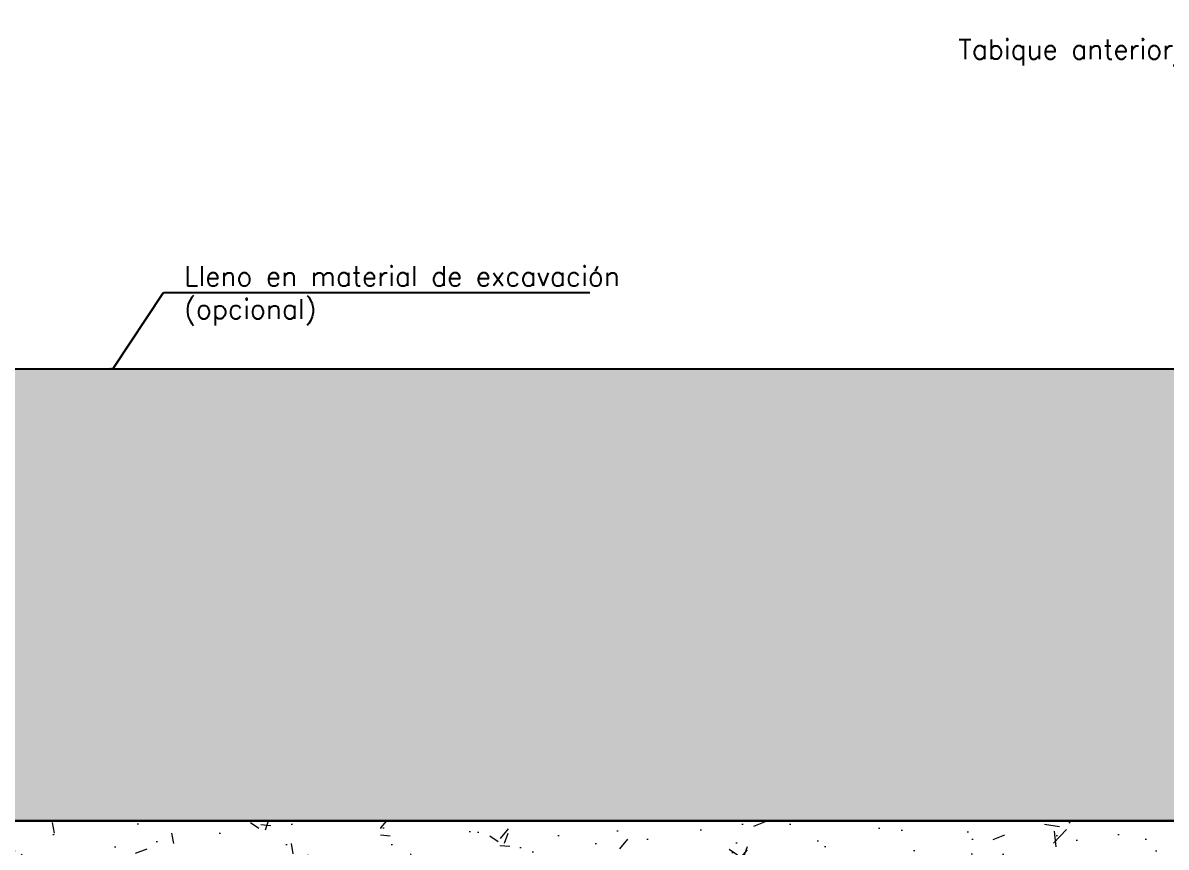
# Model space of a CAD drawing. Header units: metres. Extents: x 1080427 to 1081241, y 976768 to 977191.
# Drawn here: x 1080727.33 to 1080736.05, y 977065.15 to 977071.44 of the extents above; entities that cross this region are included whole.
import ezdxf
from ezdxf import colors
from ezdxf.entities.mleader import LeaderData, LeaderLine
from ezdxf.math import Vec2, Vec3

# ---------------------------------------------------------------- set-up
doc = ezdxf.new("R2010")
doc.units = ezdxf.units.M
doc.header["$LTSCALE"] = 25.4
doc.layers.add('CONTRAPESO', color=3, linetype='Continuous')
doc.layers.add('SOLIDOS', color=9, linetype='Continuous')
doc.layers.add('COTACIM', color=20, linetype='Continuous', lineweight=5)
doc.layers.add('SOLIDOREFCONT', color=254, linetype='Continuous', lineweight=5)
doc.styles.add('romans', font='romans.shx')

msp = doc.modelspace()

# ---------------------------------------------------------------- hatches: boundary and pattern name
at = {"layer": 'SOLIDOREFCONT', "true_color": 0x5b5b5b, "transparency": 33554546}
h = msp.add_hatch(dxfattribs=at)
h.set_pattern_fill('AR-CONC', color=251, scale=0.005)
h.set_pattern_definition([(49.99999999999999, (0, 0), (0.91092334498002, -0.07969542769451543), [0.09525, -1.04775]), (355, (0, 0), (-0.1762171071248467, 0.9552842261951757), [0.0762, -0.83820292085]), (100.4514447, (0.075910035, -0.0066412675), (0.7347062354517664, 0.8755887595609755), [0.080950044, -0.8904512229999999]), (46.18420000000002, (0, 0.254), (1.35539520446065, -0.2102116396636357), [0.142875, -1.571625]), (96.63555760999996, (0.1129495, 0.2364825), (1.187020670257515, 1.237130622988608), [0.1214251157, -1.3356780408]), (351.1841511700001, (0, 0.254), (1.187020670324885, 1.237130622927663), [0.11429983535, -1.2572986596]), (21, (0.127, 0.1905), (0.7580719563456624, -0.5113259909354381), [0.09525, -1.04775]), (326.0000000000001, (0.127, 0.1905), (0.3090101417382354, 0.9209398306115963), [0.0762, -0.8382]), (71.45144499999999, (0.190172663, 0.1478895005), (1.067082096393581, 0.4096138444295262), [0.08095004400000001, -0.8904496879999999]), (37.50000000000001, (0, 0), (0.01544301625295908, 0.4227751943657655), [0, -0.82804, 0, -0.8509000000000001, 0, -0.8413750000000001]), (7.499999999999999, (0, 0), (0.3340983125515287, 0.5009028740905975), [0, -0.48514, 0, -0.80899, 0, -0.320675]), (327.5, (-0.28321, 0), (0.677952975834357, -0.02864371996336722), [0, -0.3175, 0, -0.9906, 0, -1.31445]), (317.5, (-0.41021, 0), (0.7406459069300902, 0.1271324551666652), [0, -0.41275, 0, -0.65786, 0, -0.93345])])
h.paths.add_polyline_path([(1080726.797089704, 977073.9603397719), (1080727.723836705, 977074.7922842709), (1080727.723836705, 977074.9159878214), (1080720.072116042, 977074.940339614), (1080720.072174823, 977062.760339772), (1080737.07198815, 977062.760339772), (1080737.07193899, 977074.8862372518), (1080736.190889932, 977074.8890412125), (1080735.426508191, 977074.2028526588), (1080735.426508191, 977073.960339772), (1080736.572174823, 977073.9603397719), (1080736.572174823, 977065.355339772), (1080720.572174823, 977065.355339772), (1080720.572174823, 977073.9603397719)])
h.paths.add_polyline_path([(1080728.795187915, 977073.9603397719), (1080729.715341716, 977074.7846582847), (1080729.715341668, 977074.909649807), (1080728.219146031, 977074.914411487), (1080727.476898483, 977074.2481626279), (1080727.476899405, 977073.9603398041)], flags=17)
h.paths.add_polyline_path([(1080730.797088415, 977073.9603386156), (1080731.715134664, 977074.7844724137), (1080731.715134604, 977074.903285416), (1080730.212037571, 977074.9080690598), (1080729.466691431, 977074.2395256527), (1080729.46676148, 977073.9603399077)], flags=17)
h.paths.add_polyline_path([(1080732.205020686, 977074.9017263412), (1080731.464432903, 977074.2368978255), (1080731.464432903, 977073.9603407821), (1080732.797089704, 977073.9603397719), (1080733.712876136, 977074.7824449242), (1080733.712674228, 977074.8969281961)], flags=17)
h.paths.add_polyline_path([(1080734.796998386, 977073.9603394165), (1080735.714061328, 977074.7835088754), (1080735.714061328, 977074.8905587315), (1080734.197955334, 977074.8953837767), (1080733.465618095, 977074.2379617767), (1080733.465618095, 977073.9603397719)], flags=17)
h.paths.add_polyline_path([(1080720.422174823, 977068.8005686639), (1080720.422174823, 977068.7996674617)], flags=16)
h.paths.add_polyline_path([(1080737.071899093, 977068.8109579537), (1080737.071899093, 977068.8109818143), (1080737.071899093, 977068.8109579537), (1080737.071899092, 977068.8109340931)], flags=16)
at = {"layer": 'SOLIDOS'}
h = msp.add_hatch(dxfattribs=at)
h.set_pattern_fill('SWAMP', color=252, scale=0.005)
h.set_pattern_definition([(0, (0, 0), (0.0635, 0.109985226181), [0.015875, -0.111125]), (90, (0.0079375, 0), (-0.06349999999999999, 0.109985226181), [0.0079375, -0.212032952362]), (90, (0.009921875, 0), (-0.06349999999999999, 0.109985226181), [0.006350000000000001, -0.213620452362]), (90, (0.005953125, 0), (-0.06349999999999999, 0.109985226181), [0.006350000000000001, -0.213620452362]), (59.99999999999999, (0.01190625, 0), (-0.06349999991372332, 0.1099852262308119), [0.00508, -0.12192]), (120, (0.00396875, 0), (-0.1269999999137233, 4.981188794772607e-11), [0.005079999999999999, -0.12192])])
h.paths.add_polyline_path([(1080736.569719378, 977068.8008078557), (1080720.572174823, 977068.8006703208), (1080720.572174823, 977065.355339772), (1080736.572174823, 977065.355339772)])

# ---------------------------------------------------------------- linework, layer by layer
at = {"layer": 'CONTRAPESO'}
for points in [[(1080736.572174823, 977065.355339772), (1080736.572174823, 977065.355339772), (1080736.572174823, 977073.890339772), (1080735.426261808, 977073.8946355187), (1080735.426508191, 977074.2028526588), (1080736.190889932, 977074.8890412125), (1080737.072174647, 977074.8862365019), (1080737.071775588, 977065.6515318939), (1080737.071775588, 977065.6515318939), (1080737.071800728, 977065.3553502434), (1080737.07198815, 977062.355339772), (1080720.072174823, 977062.355339772), (1080720.072116042, 977074.940339614), (1080727.723836705, 977074.9159878214), (1080727.723836705, 977074.7922842709), (1080726.771270254, 977073.9349372485), (1080720.572174823, 977073.9503397719), (1080720.572174823, 977065.355339772)], [(1080720.57213778, 977068.8005333612), (1080736.571738208, 977068.800808142), (1080736.572174823, 977065.355339772), (1080720.572211866, 977065.3553397721)]]:
    msp.add_lwpolyline(points, close=True, dxfattribs=at)

# ---------------------------------------------------------------- leaders
at = {"layer": 'COTACIM'}
ml = msp.add_multileader_mtext('Standard', dxfattribs=at)
ml.set_content('Tabique anterior', color=3, style='romans')
ml.set_leader_properties(color=256)
ml.build(insert=Vec2(0, 0))
ml.multileader.update_dxf_attribs({"text_left_attachment_type": 6, "text_right_attachment_type": 6, "dogleg_length": 0.1560199508385566, "arrow_head_size": 0.15})
ctx = ml.context
ctx.base_point, ctx.char_height, ctx.arrow_head_size, ctx.landing_gap_size, ctx.plane_origin = Vec3(1080734.261003215, 977071.1126999295), 0.15, 0.15, 0, Vec3(1080741.319609765, 977069.6367147465)
ctx.left_attachment, ctx.right_attachment, ctx.text_align_type = 6, 6, 2
notes = []
notes.append((ctx, [(1, (1, 1, 0), (1080736.259880308, 977071.1126999295), (-1, 0), 0.1560199508385566, [(0, [(1080736.822034176, 977070.4114585686)], 0, [])])]))
ctx.mtext.insert, ctx.mtext.width, ctx.mtext.alignment, ctx.mtext.flow_direction = Vec3(1080736.103860358, 977071.3126999295), 4.216741702286527, 3, 5
ml = msp.add_multileader_mtext('Standard', dxfattribs=at)
ml.set_content('Lleno en material de excavación\\P(opcional)', color=3, style='romans')
ml.set_leader_properties(color=256)
ml.build(insert=Vec2(0, 0))
ml.multileader.update_dxf_attribs({"text_left_attachment_type": 6, "text_right_attachment_type": 6, "dogleg_length": 0.1560199508385566, "arrow_head_size": 0.15})
ctx = ml.context
ctx.base_point, ctx.char_height, ctx.arrow_head_size, ctx.landing_gap_size, ctx.plane_origin = Vec3(1080728.560112592, 977069.3827886267), 0.15, 0.15, 0, Vec3(1080732.432349476, 977067.9042450212)
ctx.left_attachment, ctx.right_attachment = 6, 6
notes.append((ctx, [(0, (1, 1, 0), (1080728.404092641, 977069.3827886267), (1, 0), 0.1560199508385566, [(0, [(1080727.934773887, 977068.6789888433)], 0, [])])]))
ctx.mtext.insert, ctx.mtext.width, ctx.mtext.flow_direction = Vec3(1080728.560112592, 977069.5827886267), 4.216741702286527, 5
for ctx, leaders in notes:
    for number, flags, end, landing, length, lines in leaders:
        leader = LeaderData()
        leader.index, (leader.has_last_leader_line, leader.has_dogleg_vector, leader.attachment_direction) = number, flags
        leader.last_leader_point, leader.dogleg_vector, leader.dogleg_length = Vec3(end), Vec3(landing), length
        for number, points, colour, breaks in lines:
            line = LeaderLine()
            line.index, line.vertices, line.color, line.breaks = number, Vec3.list(points), colors.encode_raw_color(colour), breaks
            leader.lines.append(line)
        ctx.leaders.append(leader)

doc.saveas('drawing.dxf')
